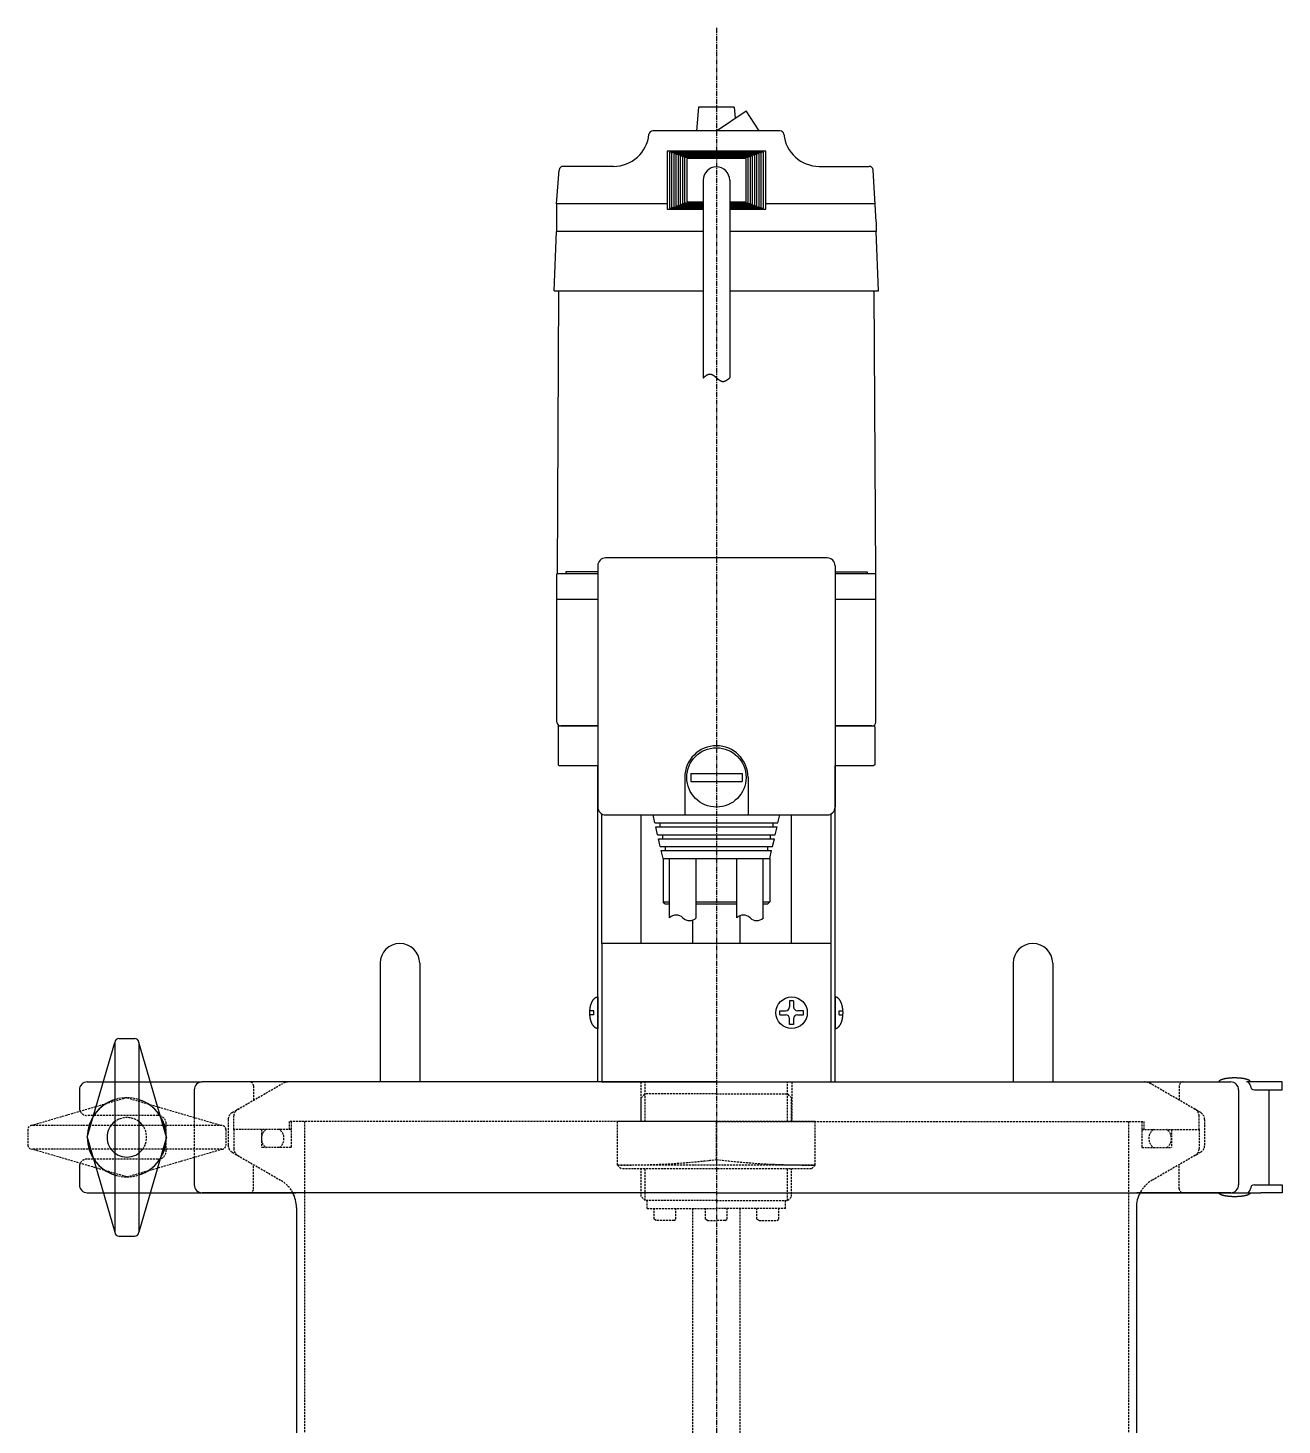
# Model space of a CAD drawing. Extents: x 248 to 1301, y 18 to 1271.
# Drawn here: x 742.5 to 1059.5, y 442.8 to 796 of the extents above; entities that cross this region are included whole.
import ezdxf

# ---------------------------------------------------------------- set-up
doc = ezdxf.new("R2010")
doc.units = 0
doc.linetypes.add('CENTER', pattern=[2, 1.25, -0.25, 0.25, -0.25])
doc.linetypes.add('DASHED', pattern=[0.75, 0.5, -0.25])
doc.layers.get('0').update_dxf_attribs({"linetype": 'CONTINUOUS'})
doc.layers.add('CENTER', color=1, linetype='CENTER')

msp = doc.modelspace()

# ---------------------------------------------------------------- linework, layer by layer
at = {"color": 7, "linetype": 'CONTINUOUS'}
for p, q in [((912, 776.02), (911.5, 770.02)), ((921, 776.02), (912, 776.02)), ((916.5, 770.02), (924, 775.02)), ((921, 776.02), (921.24, 773.17)), ((927.33, 770.02), (924, 775.02)), ((932.55, 770.02), (900.45, 770.02)), ((928.95, 764.82), (904.05, 764.82)), ((904.05, 764.82), (904.05, 750.22)), ((928.4, 764.62), (904.6, 764.62)), ((904.6, 764.62), (904.6, 750.42)), ((927.85, 764.42), (905.15, 764.42)), ((905.15, 764.42), (905.15, 750.62)), ((927.3, 764.22), (905.7, 764.22)), ((905.7, 764.22), (905.7, 750.82)), ((926.75, 764.02), (906.25, 764.02)), ((906.25, 764.02), (906.25, 751.02)), ((926.2, 763.82), (906.8, 763.82)), ((906.8, 763.82), (906.8, 751.22)), ((925.65, 763.62), (907.35, 763.62)), ((907.35, 763.62), (907.35, 751.42)), ((925.1, 763.42), (907.9, 763.42)), ((907.9, 763.42), (907.9, 751.62)), ((924.55, 763.22), (908.45, 763.22)), ((908.45, 763.22), (908.45, 751.82)), ((924.55, 751.82), (924.55, 763.22)), ((925.1, 751.62), (925.1, 763.42)), ((925.65, 751.42), (925.65, 763.62)), ((926.2, 751.22), (926.2, 763.82)), ((926.75, 751.02), (926.75, 764.02)), ((927.3, 750.82), (927.3, 764.22)), ((927.85, 750.62), (927.85, 764.42)), ((928.4, 750.42), (928.4, 764.62)), ((928.95, 750.22), (928.95, 764.82)), ((876.1, 751.52), (876.75, 760.09)), ((890.5, 761.02), (877.75, 761.02)), ((924, 763.02), (909, 763.02)), ((909, 763.02), (909, 752.02)), ((924, 752.02), (924, 763.02)), ((942.5, 761.02), (955.12, 761.02)), ((956.9, 747.02), (956.11, 760.08)), ((913.15, 757.52), (913.15, 707.52)), ((919.85, 757.52), (919.85, 707.52)), ((904.05, 751.52), (876.1, 751.52)), ((876.1, 751.52), (876.1, 744.52)), ((904.05, 750.22), (913.15, 750.22)), ((904.6, 750.42), (913.15, 750.42)), ((905.15, 750.62), (913.15, 750.62)), ((905.7, 750.82), (913.15, 750.82)), ((906.25, 751.02), (913.15, 751.02)), ((906.8, 751.22), (913.15, 751.22)), ((907.35, 751.42), (913.15, 751.42)), ((907.9, 751.62), (913.15, 751.62)), ((908.45, 751.82), (913.15, 751.82)), ((909, 752.02), (913.15, 752.02)), ((919.85, 752.02), (924, 752.02)), ((919.85, 751.82), (924.55, 751.82)), ((919.85, 751.62), (925.1, 751.62)), ((919.85, 751.42), (925.65, 751.42)), ((919.85, 751.22), (926.2, 751.22)), ((919.85, 751.02), (926.75, 751.02)), ((919.85, 750.82), (927.3, 750.82)), ((919.85, 750.62), (927.85, 750.62)), ((919.85, 750.42), (928.4, 750.42)), ((919.85, 750.22), (928.95, 750.22)), ((956.63, 751.52), (928.95, 751.52)), ((956.9, 747.02), (956.9, 744.52)), ((875.5, 729.52), (876.1, 744.52)), ((913.15, 744.52), (876.1, 744.52)), ((956.9, 744.52), (919.85, 744.52)), ((957.5, 729.52), (956.9, 744.52)), ((875.5, 729.52), (913.15, 729.52)), ((876.3, 658.02), (876.7, 729.52)), ((919.85, 729.52), (957.5, 729.52)), ((956.3, 729.52), (956.7, 658.02)), ((944.5, 662.02), (888.5, 662.02)), ((876.2, 620.52), (876.2, 658.02)), ((886.5, 658.02), (876.2, 658.02)), ((886.5, 658.52), (878.42, 658.52)), ((878.42, 658.52), (878.42, 658.02)), ((886.5, 660.02), (886.5, 599.02)), ((946.5, 660.02), (946.5, 599.02)), ((946.5, 658.52), (954.58, 658.52)), ((956.8, 658.02), (946.5, 658.02)), ((954.58, 658.52), (954.58, 658.02)), ((956.8, 620.52), (956.8, 658.02)), ((886.5, 651.52), (876.2, 651.52)), ((956.8, 651.52), (946.5, 651.52)), ((876.5, 619.32), (876.7, 619.52)), ((876.5, 619.32), (876.5, 609.72)), ((876.7, 619.52), (886.5, 619.52)), ((886.5, 619.52), (877.2, 619.52)), ((946.5, 619.52), (956.3, 619.52)), ((955.8, 619.52), (946.5, 619.52)), ((956.3, 619.52), (956.5, 619.32)), ((956.5, 619.32), (956.5, 609.72)), ((876.5, 609.72), (876.7, 609.52)), ((876.7, 609.52), (886.5, 609.52)), ((886.5, 529.52), (886.5, 609.52)), ((946.5, 529.52), (946.5, 609.52)), ((946.5, 609.52), (956.3, 609.52)), ((956.5, 609.72), (956.3, 609.52)), ((908.5, 606.52), (908.5, 597.02)), ((910, 607.52), (923, 607.52)), ((910, 607.52), (910, 605.52)), ((910, 605.52), (923, 605.52)), ((923, 607.52), (923, 605.52)), ((924.5, 606.52), (924.5, 597.02)), ((887.5, 564.52), (887.5, 597.28)), ((888.5, 597.02), (944.5, 597.02)), ((897.5, 564.52), (897.5, 597.02)), ((900.96, 595.02), (900.5, 597.02)), ((932.05, 595.02), (932.5, 597.02)), ((935.5, 564.52), (935.5, 597.02)), ((945.5, 564.52), (945.5, 597.28)), ((900.96, 595.02), (932.05, 595.02)), ((901.18, 594.02), (931.82, 594.02)), ((901.64, 592.02), (901.18, 594.02)), ((902.21, 595.02), (902.21, 594.02)), ((930.79, 595.02), (930.79, 594.02)), ((931.36, 592.02), (931.82, 594.02)), ((901.64, 592.02), (931.36, 592.02)), ((901.86, 591.02), (931.14, 591.02)), ((902.32, 589.02), (901.86, 591.02)), ((902.89, 592.02), (902.89, 591.02)), ((930.11, 592.02), (930.11, 591.02)), ((930.68, 589.02), (931.14, 591.02)), ((902.32, 589.02), (930.68, 589.02)), ((902.55, 588.02), (930.46, 588.02)), ((903, 586.02), (902.55, 588.02)), ((903.57, 589.02), (903.57, 588.02)), ((929.43, 589.02), (929.43, 588.02)), ((930, 586.02), (930.46, 588.02)), ((903, 586.02), (930, 586.02)), ((903, 586.02), (903, 575.02)), ((904.65, 571.02), (904.65, 586.02)), ((911.35, 570.99), (911.35, 586.02)), ((921.65, 571.02), (921.65, 586.02)), ((928.35, 570.99), (928.35, 586.02)), ((930, 586.02), (930, 575.02)), ((903.5, 574.52), (903, 575.02)), ((903, 575.02), (904.65, 575.02)), ((903.5, 574.52), (904.65, 574.52)), ((911.35, 575.02), (921.65, 575.02)), ((911.35, 574.52), (921.65, 574.52)), ((928.35, 575.02), (930, 575.02)), ((928.35, 574.52), (929.5, 574.52)), ((930, 575.02), (929.5, 574.52)), ((910.5, 564.52), (910.5, 570.47)), ((922.5, 564.52), (922.5, 571.55)), ((945.5, 564.52), (887.5, 564.52)), ((887.5, 564.52), (887.5, 529.52)), ((945.5, 529.52), (945.5, 564.52)), ((831.5, 559.52), (831.5, 529.52)), ((841.5, 559.52), (841.5, 529.52)), ((991.5, 559.52), (991.5, 529.52)), ((1001.5, 559.52), (1001.5, 529.52)), ((886.5, 551), (886.5, 543.03)), ((936, 550.02), (935, 550.02)), ((935, 550.02), (935, 548.52)), ((936, 550.02), (936, 548.52)), ((946.5, 551), (946.5, 543.03)), ((885.5, 547.52), (884.52, 547.52)), ((885.5, 546.52), (884.52, 546.52)), ((885.5, 546.52), (885.5, 547.52)), ((932.5, 546.52), (932.5, 547.52)), ((932.5, 547.52), (934, 547.52)), ((932.5, 546.52), (934, 546.52)), ((935, 544.02), (935, 545.52)), ((936, 544.02), (935, 544.02)), ((936, 545.52), (936, 544.02)), ((938.5, 547.52), (937, 547.52)), ((937, 546.52), (938.5, 546.52)), ((938.5, 546.52), (938.5, 547.52)), ((947.5, 547.52), (948.49, 547.52)), ((947.5, 546.52), (947.5, 547.52)), ((947.5, 546.52), (948.49, 546.52)), ((765.48, 540.52), (769.48, 540.52)), ((757.48, 515.52), (764.48, 539.52)), ((764.48, 539.52), (764.48, 491.52)), ((770.48, 539.52), (770.48, 491.52)), ((777.48, 515.52), (770.48, 539.52)), ((755.48, 527.52), (755.48, 523.02)), ((757.48, 529.52), (786.5, 529.52)), ((784.5, 527.52), (784.5, 520.55)), ((916.5, 529.52), (786.5, 529.52)), ((887.5, 529.52), (886.5, 529.52)), ((887.5, 529.52), (916.5, 529.52)), ((916.5, 529.52), (1046.5, 529.52)), ((916.5, 529.52), (945.5, 529.52)), ((945.5, 529.52), (946.5, 529.52)), ((1048.5, 527.52), (1048.5, 503.52)), ((1059.47, 529.52), (1050.48, 529.52)), ((1051.48, 528.52), (1051.48, 528.52)), ((1052.48, 527.52), (1056.13, 527.52)), ((1056.13, 527.52), (1056.13, 503.52)), ((1056.13, 527.52), (1059.47, 527.52)), ((1059.47, 527.52), (1059.47, 529.52)), ((757.48, 515.52), (764.48, 491.52)), ((777.48, 515.52), (770.48, 491.52)), ((784.5, 510.48), (784.5, 503.52)), ((755.48, 508.02), (755.48, 503.52)), ((1051.48, 502.52), (1051.48, 502.52)), ((1052.48, 503.52), (1056.13, 503.52)), ((1056.13, 503.52), (1059.47, 503.52)), ((1059.47, 503.52), (1059.47, 501.52)), ((757.48, 501.52), (786.5, 501.52)), ((786.5, 501.52), (798, 501.52)), ((916.5, 501.52), (786.5, 501.52)), ((798, 501.52), (810.22, 501.52)), ((916.5, 501.52), (1046.5, 501.52)), ((1035, 501.52), (1022.78, 501.52)), ((1046.5, 501.52), (1035, 501.52)), ((1046.5, 501.52), (1054.13, 501.52)), ((1059.47, 501.52), (1054.13, 501.52)), ((810.35, 497.75), (810.35, 260.81)), ((1022.65, 497.75), (1022.65, 260.81)), ((765.48, 490.52), (769.48, 490.52))]:
    msp.add_line(p, q, dxfattribs=at)
at = {"color": 3, "linetype": 'DASHED'}
for p, q in [((795.5, 522.59), (806.8, 529.11)), ((799.52, 528.52), (799.52, 524.91)), ((897.4, 529.52), (897.4, 519.52)), ((897.5, 525.52), (898.5, 526.52)), ((898.5, 519.52), (898.5, 529.52)), ((916.5, 526.52), (898.5, 526.52)), ((916.5, 526.52), (934.5, 526.52)), ((934.5, 519.52), (934.5, 529.52)), ((935.5, 525.52), (934.5, 526.52)), ((935.6, 529.52), (935.6, 519.52)), ((1037.5, 522.59), (1026.21, 529.11)), ((1033.48, 528.52), (1033.48, 524.91)), ((767.48, 525.52), (743.48, 518.52)), ((767.48, 525.52), (791.48, 518.52)), ((794.1, 521.79), (796, 522.88)), ((897.5, 519.52), (897.5, 525.52)), ((935.5, 519.52), (935.5, 525.52)), ((1038.9, 521.79), (1037, 522.88)), ((775.4, 521.02), (757.48, 521.02)), ((784.5, 520.55), (784.5, 510.48)), ((793.1, 520.05), (793.1, 513.48)), ((794.5, 517.52), (794.5, 520.86)), ((808.5, 519.52), (808.5, 517.52)), ((916.5, 519.52), (808.5, 519.52)), ((809, 519.52), (809, 512.92)), ((812.35, 519.52), (812.35, 236.88)), ((941.5, 519.52), (891.5, 519.52)), ((891.5, 508.52), (891.5, 519.52)), ((916.5, 519.52), (1024.5, 519.52)), ((916.5, 509.89), (916.5, 519.52)), ((941.5, 508.52), (941.5, 519.52)), ((1020.65, 519.52), (1020.65, 236.88)), ((1024, 519.52), (1024, 512.92)), ((1024.5, 519.52), (1024.5, 517.52)), ((1038.5, 517.52), (1038.5, 520.86)), ((1039.9, 520.05), (1039.9, 513.48)), ((742.48, 517.52), (742.48, 513.52)), ((791.48, 518.52), (743.48, 518.52)), ((777.4, 512.02), (777.4, 519.02)), ((792.48, 517.52), (792.48, 513.52)), ((794.5, 517.52), (794.5, 512.67)), ((809, 517.52), (794.5, 517.52)), ((801.5, 517.52), (801.5, 512.92)), ((1024, 517.52), (1038.5, 517.52)), ((1031.5, 517.52), (1031.5, 512.92)), ((1038.5, 517.52), (1038.5, 512.67)), ((767.48, 505.52), (743.48, 512.52)), ((791.48, 512.52), (743.48, 512.52)), ((767.48, 505.52), (791.48, 512.52)), ((809, 512.92), (801.5, 512.92)), ((1024, 512.92), (1031.5, 512.92)), ((775.4, 510.02), (757.48, 510.02)), ((794.1, 511.75), (796, 510.65)), ((795.5, 510.94), (806.35, 504.67)), ((1037.5, 510.94), (1026.65, 504.67)), ((1038.9, 511.75), (1037, 510.65)), ((799.52, 502.52), (799.52, 508.62)), ((941.5, 508.52), (891.5, 508.52)), ((891.5, 508.52), (892.5, 507.52)), ((940.5, 507.52), (892.5, 507.52)), ((897.5, 500.52), (897.5, 507.52)), ((898.5, 499.52), (898.5, 507.52)), ((934.5, 499.52), (934.5, 507.52)), ((935.5, 500.52), (935.5, 507.52)), ((941.5, 508.52), (940.5, 507.52)), ((1033.48, 502.52), (1033.48, 508.62)), ((898.5, 499.52), (897.5, 500.52)), ((898.5, 499.52), (897.5, 500.52)), ((916.5, 499.52), (898.5, 499.52)), ((899, 497.52), (899, 499.52)), ((916.5, 499.52), (934.5, 499.52)), ((934, 497.52), (934, 499.52)), ((934.5, 499.52), (935.5, 500.52)), ((934.5, 499.52), (935.5, 500.52)), ((899, 497.52), (916.5, 497.52)), ((900.75, 494.82), (900.75, 497.52)), ((901.27, 494.52), (900.75, 494.82)), ((905.73, 494.52), (906.25, 494.82)), ((906.25, 494.82), (906.25, 497.52)), ((910.5, 312.52), (910.5, 497.52)), ((913.75, 494.82), (913.75, 497.52)), ((914.27, 494.52), (913.75, 494.82)), ((934, 497.52), (916.5, 497.52)), ((918.73, 494.52), (919.25, 494.82)), ((919.25, 494.82), (919.25, 497.52)), ((922.5, 312.52), (922.5, 497.52)), ((926.75, 494.82), (926.75, 497.52)), ((927.27, 494.52), (926.75, 494.82)), ((931.73, 494.52), (932.25, 494.82)), ((932.25, 494.82), (932.25, 497.52)), ((905.73, 494.52), (901.27, 494.52)), ((914.27, 494.52), (916.5, 494.52)), ((918.73, 494.52), (916.5, 494.52)), ((927.27, 494.52), (931.73, 494.52))]:
    msp.add_line(p, q, dxfattribs=at)
at = {"color": 7}
msp.add_polyline3d([(913.15, 707.52, 0), (913.19, 707.55, 0), (913.22, 707.58, 0), (913.25, 707.61, 0), (913.29, 707.64, 0), (913.33, 707.67, 0), (913.36, 707.7, 0), (913.39, 707.73, 0), (913.43, 707.76, 0), (913.47, 707.79, 0), (913.5, 707.82, 0), (913.53, 707.85, 0), (913.57, 707.87, 0), (913.6, 707.9, 0), (913.64, 707.93, 0), (913.67, 707.96, 0), (913.71, 707.99, 0), (913.74, 708.01, 0), (913.78, 708.04, 0), (913.81, 708.06, 0), (913.85, 708.09, 0), (913.88, 708.12, 0), (913.92, 708.14, 0), (913.95, 708.16, 0), (913.99, 708.19, 0), (914.02, 708.21, 0), (914.06, 708.23, 0), (914.09, 708.25, 0), (914.13, 708.27, 0), (914.16, 708.29, 0), (914.2, 708.31, 0), (914.23, 708.33, 0), (914.26, 708.35, 0), (914.3, 708.37, 0), (914.33, 708.38, 0), (914.37, 708.4, 0), (914.4, 708.41, 0), (914.44, 708.43, 0), (914.47, 708.44, 0), (914.51, 708.45, 0), (914.54, 708.46, 0), (914.58, 708.47, 0), (914.61, 708.48, 0), (914.65, 708.49, 0), (914.68, 708.5, 0), (914.72, 708.5, 0), (914.75, 708.51, 0), (914.79, 708.51, 0), (914.82, 708.51, 0), (914.86, 708.51, 0), (914.89, 708.51, 0), (914.92, 708.51, 0), (914.96, 708.51, 0), (914.99, 708.5, 0), (915.03, 708.5, 0), (915.06, 708.49, 0), (915.1, 708.48, 0), (915.13, 708.48, 0), (915.17, 708.47, 0), (915.2, 708.46, 0), (915.24, 708.44, 0), (915.27, 708.43, 0), (915.3, 708.42, 0), (915.34, 708.4, 0), (915.38, 708.39, 0), (915.41, 708.37, 0), (915.44, 708.36, 0), (915.48, 708.34, 0), (915.51, 708.32, 0), (915.55, 708.3, 0), (915.58, 708.28, 0), (915.62, 708.26, 0), (915.65, 708.24, 0), (915.68, 708.22, 0), (915.72, 708.19, 0), (915.75, 708.17, 0), (915.79, 708.15, 0), (915.82, 708.12, 0), (915.86, 708.1, 0), (915.89, 708.07, 0), (915.93, 708.05, 0), (915.96, 708.02, 0), (916, 707.99, 0), (916.03, 707.97, 0), (916.07, 707.94, 0), (916.1, 707.91, 0), (916.13, 707.88, 0), (916.17, 707.86, 0), (916.2, 707.83, 0), (916.24, 707.8, 0), (916.27, 707.77, 0), (916.31, 707.74, 0), (916.34, 707.71, 0), (916.38, 707.68, 0), (916.41, 707.65, 0), (916.45, 707.62, 0), (916.48, 707.59, 0), (916.51, 707.56, 0), (916.55, 707.53, 0), (916.59, 707.5, 0), (916.62, 707.48, 0), (916.65, 707.45, 0), (916.69, 707.42, 0), (916.72, 707.39, 0), (916.76, 707.36, 0), (916.79, 707.33, 0), (916.83, 707.3, 0), (916.86, 707.27, 0), (916.9, 707.24, 0), (916.93, 707.22, 0), (916.97, 707.19, 0), (917, 707.16, 0), (917.04, 707.14, 0), (917.07, 707.11, 0), (917.11, 707.08, 0), (917.14, 707.06, 0), (917.18, 707.03, 0), (917.21, 707.01, 0), (917.25, 706.99, 0), (917.28, 706.96, 0), (917.32, 706.94, 0), (917.35, 706.92, 0), (917.39, 706.9, 0), (917.42, 706.88, 0), (917.46, 706.86, 0), (917.49, 706.84, 0), (917.53, 706.82, 0), (917.56, 706.8, 0), (917.6, 706.78, 0), (917.63, 706.77, 0), (917.67, 706.75, 0), (917.7, 706.74, 0), (917.74, 706.72, 0), (917.77, 706.71, 0), (917.81, 706.7, 0), (917.84, 706.69, 0), (917.88, 706.68, 0), (917.91, 706.67, 0), (917.95, 706.66, 0), (917.98, 706.66, 0), (918.02, 706.65, 0), (918.05, 706.65, 0), (918.09, 706.65, 0), (918.13, 706.64, 0), (918.16, 706.64, 0), (918.2, 706.64, 0), (918.23, 706.65, 0), (918.27, 706.65, 0), (918.3, 706.65, 0), (918.34, 706.66, 0), (918.37, 706.66, 0), (918.41, 706.67, 0), (918.45, 706.68, 0), (918.48, 706.69, 0), (918.52, 706.7, 0), (918.55, 706.71, 0), (918.59, 706.72, 0), (918.62, 706.74, 0), (918.66, 706.75, 0), (918.7, 706.76, 0), (918.73, 706.78, 0), (918.77, 706.8, 0), (918.8, 706.81, 0), (918.84, 706.83, 0), (918.88, 706.85, 0), (918.91, 706.87, 0), (918.95, 706.89, 0), (918.98, 706.91, 0), (919.02, 706.93, 0), (919.06, 706.95, 0), (919.09, 706.97, 0), (919.13, 706.99, 0), (919.16, 707.02, 0), (919.2, 707.04, 0), (919.24, 707.07, 0), (919.27, 707.09, 0), (919.31, 707.11, 0), (919.35, 707.14, 0), (919.38, 707.16, 0), (919.42, 707.19, 0), (919.45, 707.22, 0), (919.49, 707.24, 0), (919.53, 707.27, 0), (919.56, 707.3, 0), (919.6, 707.32, 0), (919.63, 707.35, 0), (919.67, 707.38, 0), (919.71, 707.41, 0), (919.74, 707.43, 0), (919.78, 707.46, 0), (919.82, 707.49, 0), (919.85, 707.52, 0)], dxfattribs=at)
at = {"color": 7, "linetype": 'CONTINUOUS'}
for points in [[(886.5, 543.03, 0), (886.45, 543.03, 0), (886.4, 543.04, 0), (886.35, 543.04, 0), (886.3, 543.05, 0), (886.26, 543.06, 0), (886.21, 543.08, 0), (886.16, 543.09, 0), (886.11, 543.11, 0), (886.06, 543.13, 0), (886.01, 543.15, 0), (885.97, 543.18, 0), (885.92, 543.2, 0), (885.87, 543.23, 0), (885.83, 543.27, 0), (885.78, 543.3, 0), (885.74, 543.34, 0), (885.69, 543.37, 0), (885.65, 543.41, 0), (885.6, 543.46, 0), (885.56, 543.5, 0), (885.51, 543.55, 0), (885.47, 543.6, 0), (885.43, 543.65, 0), (885.39, 543.7, 0), (885.35, 543.76, 0), (885.31, 543.82, 0), (885.27, 543.88, 0), (885.23, 543.94, 0), (885.2, 544, 0), (885.16, 544.07, 0), (885.12, 544.13, 0), (885.09, 544.2, 0), (885.05, 544.27, 0), (885.02, 544.34, 0), (884.99, 544.41, 0), (884.96, 544.49, 0), (884.92, 544.57, 0), (884.89, 544.64, 0), (884.87, 544.72, 0), (884.84, 544.8, 0), (884.81, 544.88, 0), (884.78, 544.97, 0), (884.76, 545.05, 0), (884.74, 545.14, 0), (884.71, 545.23, 0), (884.69, 545.31, 0), (884.67, 545.4, 0), (884.65, 545.49, 0), (884.63, 545.58, 0), (884.62, 545.67, 0), (884.6, 545.77, 0), (884.59, 545.86, 0), (884.57, 545.95, 0), (884.56, 546.05, 0), (884.55, 546.14, 0), (884.54, 546.24, 0), (884.53, 546.34, 0), (884.52, 546.43, 0), (884.52, 546.53, 0), (884.51, 546.63, 0), (884.51, 546.72, 0), (884.5, 546.82, 0), (884.5, 546.92, 0), (884.5, 547.02, 0), (884.5, 547.11, 0), (884.5, 547.21, 0), (884.51, 547.31, 0), (884.51, 547.41, 0), (884.52, 547.5, 0), (884.52, 547.6, 0), (884.53, 547.7, 0), (884.54, 547.79, 0), (884.55, 547.89, 0), (884.56, 547.98, 0), (884.57, 548.08, 0), (884.59, 548.17, 0), (884.6, 548.27, 0), (884.62, 548.36, 0), (884.63, 548.45, 0), (884.65, 548.54, 0), (884.67, 548.63, 0), (884.69, 548.72, 0), (884.71, 548.81, 0), (884.74, 548.89, 0), (884.76, 548.98, 0), (884.78, 549.07, 0), (884.81, 549.15, 0), (884.84, 549.23, 0), (884.87, 549.31, 0), (884.89, 549.39, 0), (884.92, 549.47, 0), (884.96, 549.54, 0), (884.99, 549.62, 0), (885.02, 549.69, 0), (885.05, 549.76, 0), (885.09, 549.83, 0), (885.12, 549.9, 0), (885.16, 549.97, 0), (885.2, 550.03, 0), (885.23, 550.1, 0), (885.27, 550.16, 0), (885.31, 550.22, 0), (885.35, 550.27, 0), (885.39, 550.33, 0), (885.43, 550.38, 0), (885.47, 550.43, 0), (885.51, 550.48, 0), (885.56, 550.53, 0), (885.6, 550.58, 0), (885.65, 550.62, 0), (885.69, 550.66, 0), (885.74, 550.7, 0), (885.78, 550.73, 0), (885.83, 550.77, 0), (885.87, 550.8, 0), (885.92, 550.83, 0), (885.97, 550.86, 0), (886.01, 550.88, 0), (886.06, 550.9, 0), (886.11, 550.92, 0), (886.16, 550.94, 0), (886.21, 550.96, 0), (886.26, 550.97, 0), (886.3, 550.98, 0), (886.35, 550.99, 0), (886.4, 550.99, 0), (886.45, 551, 0), (886.5, 551, 0)], [(946.5, 543.03, 0), (946.55, 543.03, 0), (946.6, 543.04, 0), (946.65, 543.04, 0), (946.7, 543.05, 0), (946.75, 543.06, 0), (946.79, 543.08, 0), (946.84, 543.09, 0), (946.89, 543.11, 0), (946.94, 543.13, 0), (946.99, 543.15, 0), (947.03, 543.18, 0), (947.08, 543.2, 0), (947.13, 543.23, 0), (947.17, 543.27, 0), (947.22, 543.3, 0), (947.27, 543.34, 0), (947.31, 543.37, 0), (947.36, 543.41, 0), (947.4, 543.46, 0), (947.44, 543.5, 0), (947.49, 543.55, 0), (947.53, 543.6, 0), (947.57, 543.65, 0), (947.61, 543.7, 0), (947.65, 543.76, 0), (947.69, 543.82, 0), (947.73, 543.88, 0), (947.77, 543.94, 0), (947.81, 544, 0), (947.84, 544.07, 0), (947.88, 544.13, 0), (947.91, 544.2, 0), (947.95, 544.27, 0), (947.98, 544.34, 0), (948.01, 544.41, 0), (948.05, 544.49, 0), (948.08, 544.57, 0), (948.11, 544.64, 0), (948.14, 544.72, 0), (948.16, 544.8, 0), (948.19, 544.88, 0), (948.22, 544.97, 0), (948.24, 545.05, 0), (948.26, 545.14, 0), (948.29, 545.23, 0), (948.31, 545.31, 0), (948.33, 545.4, 0), (948.35, 545.49, 0), (948.37, 545.58, 0), (948.38, 545.67, 0), (948.4, 545.77, 0), (948.41, 545.86, 0), (948.43, 545.95, 0), (948.44, 546.05, 0), (948.45, 546.14, 0), (948.46, 546.24, 0), (948.47, 546.34, 0), (948.48, 546.43, 0), (948.49, 546.53, 0), (948.49, 546.63, 0), (948.49, 546.72, 0), (948.5, 546.82, 0), (948.5, 546.92, 0), (948.5, 547.02, 0), (948.5, 547.11, 0), (948.5, 547.21, 0), (948.49, 547.31, 0), (948.49, 547.41, 0), (948.49, 547.5, 0), (948.48, 547.6, 0), (948.47, 547.7, 0), (948.46, 547.79, 0), (948.45, 547.89, 0), (948.44, 547.98, 0), (948.43, 548.08, 0), (948.41, 548.17, 0), (948.4, 548.27, 0), (948.38, 548.36, 0), (948.37, 548.45, 0), (948.35, 548.54, 0), (948.33, 548.63, 0), (948.31, 548.72, 0), (948.29, 548.81, 0), (948.26, 548.89, 0), (948.24, 548.98, 0), (948.22, 549.07, 0), (948.19, 549.15, 0), (948.16, 549.23, 0), (948.14, 549.31, 0), (948.11, 549.39, 0), (948.08, 549.47, 0), (948.05, 549.54, 0), (948.01, 549.62, 0), (947.98, 549.69, 0), (947.95, 549.76, 0), (947.91, 549.83, 0), (947.88, 549.9, 0), (947.84, 549.97, 0), (947.81, 550.03, 0), (947.77, 550.1, 0), (947.73, 550.16, 0), (947.69, 550.22, 0), (947.65, 550.27, 0), (947.61, 550.33, 0), (947.57, 550.38, 0), (947.53, 550.43, 0), (947.49, 550.48, 0), (947.44, 550.53, 0), (947.4, 550.58, 0), (947.36, 550.62, 0), (947.31, 550.66, 0), (947.27, 550.7, 0), (947.22, 550.73, 0), (947.17, 550.77, 0), (947.13, 550.8, 0), (947.08, 550.83, 0), (947.03, 550.86, 0), (946.99, 550.88, 0), (946.94, 550.9, 0), (946.89, 550.92, 0), (946.84, 550.94, 0), (946.79, 550.96, 0), (946.75, 550.97, 0), (946.7, 550.98, 0), (946.65, 550.99, 0), (946.6, 550.99, 0), (946.55, 551, 0), (946.5, 551, 0)], [(1051.48, 529.52, 0), (1051.48, 529.54, 0), (1051.48, 529.57, 0), (1051.47, 529.59, 0), (1051.46, 529.62, 0), (1051.45, 529.64, 0), (1051.44, 529.66, 0), (1051.42, 529.69, 0), (1051.4, 529.71, 0), (1051.38, 529.74, 0), (1051.36, 529.76, 0), (1051.34, 529.79, 0), (1051.31, 529.81, 0), (1051.28, 529.84, 0), (1051.25, 529.86, 0), (1051.21, 529.88, 0), (1051.18, 529.9, 0), (1051.14, 529.93, 0), (1051.1, 529.95, 0), (1051.05, 529.97, 0), (1051.01, 529.99, 0), (1050.96, 530.02, 0), (1050.91, 530.04, 0), (1050.86, 530.06, 0), (1050.81, 530.08, 0), (1050.75, 530.1, 0), (1050.69, 530.12, 0), (1050.63, 530.14, 0), (1050.57, 530.16, 0), (1050.51, 530.18, 0), (1050.45, 530.2, 0), (1050.38, 530.22, 0), (1050.31, 530.23, 0), (1050.24, 530.25, 0), (1050.17, 530.27, 0), (1050.09, 530.28, 0), (1050.02, 530.3, 0), (1049.94, 530.32, 0), (1049.86, 530.33, 0), (1049.78, 530.35, 0), (1049.7, 530.36, 0), (1049.62, 530.37, 0), (1049.54, 530.39, 0), (1049.45, 530.4, 0), (1049.37, 530.41, 0), (1049.28, 530.42, 0), (1049.19, 530.43, 0), (1049.1, 530.44, 0), (1049.01, 530.45, 0), (1048.92, 530.46, 0), (1048.83, 530.47, 0), (1048.74, 530.48, 0), (1048.64, 530.49, 0), (1048.55, 530.49, 0), (1048.45, 530.5, 0), (1048.36, 530.51, 0), (1048.26, 530.51, 0), (1048.17, 530.51, 0), (1048.07, 530.52, 0), (1047.97, 530.52, 0), (1047.87, 530.52, 0), (1047.78, 530.53, 0), (1047.68, 530.53, 0), (1047.58, 530.53, 0), (1047.48, 530.53, 0), (1047.38, 530.53, 0), (1047.29, 530.53, 0), (1047.19, 530.53, 0), (1047.09, 530.52, 0), (1046.99, 530.52, 0), (1046.89, 530.52, 0), (1046.8, 530.51, 0), (1046.7, 530.51, 0), (1046.61, 530.51, 0), (1046.51, 530.5, 0), (1046.41, 530.49, 0), (1046.32, 530.49, 0), (1046.23, 530.48, 0), (1046.13, 530.47, 0), (1046.04, 530.46, 0), (1045.95, 530.45, 0), (1045.86, 530.44, 0), (1045.77, 530.43, 0), (1045.68, 530.42, 0), (1045.6, 530.41, 0), (1045.51, 530.4, 0), (1045.43, 530.39, 0), (1045.34, 530.37, 0), (1045.26, 530.36, 0), (1045.18, 530.35, 0), (1045.1, 530.33, 0), (1045.02, 530.32, 0), (1044.94, 530.3, 0), (1044.87, 530.28, 0), (1044.8, 530.27, 0), (1044.72, 530.25, 0), (1044.65, 530.23, 0), (1044.58, 530.22, 0), (1044.52, 530.2, 0), (1044.45, 530.18, 0), (1044.39, 530.16, 0), (1044.33, 530.14, 0), (1044.27, 530.12, 0), (1044.21, 530.1, 0), (1044.16, 530.08, 0), (1044.1, 530.06, 0), (1044.05, 530.04, 0), (1044, 530.02, 0), (1043.95, 529.99, 0), (1043.91, 529.97, 0), (1043.87, 529.95, 0), (1043.82, 529.93, 0), (1043.79, 529.9, 0), (1043.75, 529.88, 0), (1043.72, 529.86, 0), (1043.68, 529.84, 0), (1043.65, 529.81, 0), (1043.63, 529.79, 0), (1043.6, 529.76, 0), (1043.58, 529.74, 0), (1043.56, 529.71, 0), (1043.54, 529.69, 0), (1043.52, 529.66, 0), (1043.51, 529.64, 0), (1043.5, 529.62, 0), (1043.49, 529.59, 0), (1043.49, 529.57, 0), (1043.48, 529.54, 0), (1043.48, 529.52, 0)], [(1051.48, 501.52, 0), (1051.48, 501.49, 0), (1051.48, 501.47, 0), (1051.47, 501.44, 0), (1051.46, 501.42, 0), (1051.45, 501.39, 0), (1051.44, 501.37, 0), (1051.42, 501.34, 0), (1051.4, 501.32, 0), (1051.38, 501.29, 0), (1051.36, 501.27, 0), (1051.34, 501.25, 0), (1051.31, 501.22, 0), (1051.28, 501.2, 0), (1051.25, 501.18, 0), (1051.21, 501.15, 0), (1051.18, 501.13, 0), (1051.14, 501.11, 0), (1051.1, 501.08, 0), (1051.05, 501.06, 0), (1051.01, 501.04, 0), (1050.96, 501.02, 0), (1050.91, 500.99, 0), (1050.86, 500.97, 0), (1050.81, 500.95, 0), (1050.75, 500.93, 0), (1050.69, 500.91, 0), (1050.63, 500.89, 0), (1050.57, 500.87, 0), (1050.51, 500.85, 0), (1050.45, 500.84, 0), (1050.38, 500.82, 0), (1050.31, 500.8, 0), (1050.24, 500.78, 0), (1050.17, 500.76, 0), (1050.09, 500.75, 0), (1050.02, 500.73, 0), (1049.94, 500.72, 0), (1049.86, 500.7, 0), (1049.78, 500.69, 0), (1049.7, 500.67, 0), (1049.62, 500.66, 0), (1049.54, 500.65, 0), (1049.45, 500.63, 0), (1049.37, 500.62, 0), (1049.28, 500.61, 0), (1049.19, 500.6, 0), (1049.1, 500.59, 0), (1049.01, 500.58, 0), (1048.92, 500.57, 0), (1048.83, 500.56, 0), (1048.74, 500.55, 0), (1048.64, 500.55, 0), (1048.55, 500.54, 0), (1048.45, 500.53, 0), (1048.36, 500.53, 0), (1048.26, 500.52, 0), (1048.17, 500.52, 0), (1048.07, 500.51, 0), (1047.97, 500.51, 0), (1047.87, 500.51, 0), (1047.78, 500.5, 0), (1047.68, 500.5, 0), (1047.58, 500.5, 0), (1047.48, 500.5, 0), (1047.38, 500.5, 0), (1047.29, 500.5, 0), (1047.19, 500.5, 0), (1047.09, 500.51, 0), (1046.99, 500.51, 0), (1046.89, 500.51, 0), (1046.8, 500.52, 0), (1046.7, 500.52, 0), (1046.61, 500.53, 0), (1046.51, 500.53, 0), (1046.41, 500.54, 0), (1046.32, 500.55, 0), (1046.23, 500.55, 0), (1046.13, 500.56, 0), (1046.04, 500.57, 0), (1045.95, 500.58, 0), (1045.86, 500.59, 0), (1045.77, 500.6, 0), (1045.68, 500.61, 0), (1045.6, 500.62, 0), (1045.51, 500.63, 0), (1045.43, 500.65, 0), (1045.34, 500.66, 0), (1045.26, 500.67, 0), (1045.18, 500.69, 0), (1045.1, 500.7, 0), (1045.02, 500.72, 0), (1044.94, 500.73, 0), (1044.87, 500.75, 0), (1044.8, 500.76, 0), (1044.72, 500.78, 0), (1044.65, 500.8, 0), (1044.58, 500.82, 0), (1044.52, 500.84, 0), (1044.45, 500.85, 0), (1044.39, 500.87, 0), (1044.33, 500.89, 0), (1044.27, 500.91, 0), (1044.21, 500.93, 0), (1044.16, 500.95, 0), (1044.1, 500.97, 0), (1044.05, 500.99, 0), (1044, 501.02, 0), (1043.95, 501.04, 0), (1043.91, 501.06, 0), (1043.87, 501.08, 0), (1043.82, 501.11, 0), (1043.79, 501.13, 0), (1043.75, 501.15, 0), (1043.72, 501.18, 0), (1043.68, 501.2, 0), (1043.65, 501.22, 0), (1043.63, 501.25, 0), (1043.6, 501.27, 0), (1043.58, 501.29, 0), (1043.56, 501.32, 0), (1043.54, 501.34, 0), (1043.52, 501.37, 0), (1043.51, 501.39, 0), (1043.5, 501.42, 0), (1043.49, 501.44, 0), (1043.49, 501.47, 0), (1043.48, 501.49, 0), (1043.48, 501.52, 0)]]:
    msp.add_polyline3d(points, dxfattribs=at)
for centre, radius in [((916.5, 606.52), 7.5), ((935.5, 547.02), 3.98)]:
    msp.add_circle(centre, radius, dxfattribs=at)
for centre, radius, start, end in [((890.5, 770.02), 9, 270, 354.2608), ((900.45, 769.02), 1, 90, 174.2608), ((932.55, 769.02), 1, 5.7392, 90), ((942.5, 770.02), 9, 185.7392, 270), ((877.75, 760.02), 1, 90, 175.6724), ((916.5, 757.52), 3.35, 0, 180), ((955.12, 760.02), 1, 3.4479, 90), ((888.5, 660.02), 2, 90, 180), ((944.5, 660.02), 2, 0, 90), ((877.2, 620.52), 1, 180, 270), ((955.8, 620.52), 1, 270, 0), ((916.5, 606.52), 8, 0, 180), ((888.5, 599.02), 2, 180, 270), ((944.5, 599.02), 2, 270, 0), ((906.33, 569.29), 2.41, 45.6997, 134.3003), ((909.7, 572.74), 2.41, 225.6997, 314.3003), ((923.33, 569.29), 2.41, 45.6997, 134.3003), ((926.7, 572.74), 2.41, 225.6997, 314.3003), ((836.5, 559.52), 5, 0, 180), ((996.5, 559.52), 5, 360, 180), ((934, 548.52), 1, 270, 0), ((937, 548.52), 1, 180, 270), ((934, 545.52), 1, 0, 90), ((937, 545.52), 1, 90, 180), ((765.48, 539.52), 1, 90, 180), ((769.48, 539.52), 1, 0, 90), ((757.48, 527.52), 2, 90, 180), ((757.48, 527.52), 2, 90, 180), ((786.5, 527.52), 2, 90, 180), ((1046.5, 527.52), 2, 0, 90), ((1050.48, 528.52), 1, 0, 90), ((1052.48, 528.52), 1, 180, 270), ((757.48, 523.02), 2, 180, 207.7972), ((767.48, 515.52), 10, 107.4576, 252.5424), ((767.48, 515.52), 10, 287.4576, 72.5424), ((767.48, 515.52), 5, 126.8699, 233.1301), ((767.48, 515.52), 5, 216.8699, 323.1301), ((757.48, 508.02), 2, 152.2028, 180), ((757.48, 503.52), 2, 180, 270), ((757.48, 503.52), 2, 180, 270), ((786.5, 503.52), 2, 180, 270), ((1046.5, 503.52), 2, 270, 0), ((1050.48, 502.52), 1, 270, 0), ((1052.48, 502.52), 1, 90, 180), ((802.35, 497.75), 8, 0, 28.1139), ((1030.65, 497.75), 8, 151.8861, 180), ((765.48, 491.52), 1, 180, 270), ((769.48, 491.52), 1, 270, 0)]:
    msp.add_arc(centre, radius, start, end, dxfattribs=at)
at = {"color": 3, "linetype": 'DASHED'}
for centre, radius, start, end in [((798.52, 528.52), 1, 360, 90), ((808.3, 526.52), 3, 90, 120), ((1024.71, 526.52), 3, 60, 90), ((1034.48, 528.52), 1, 90, 180), ((767.48, 515.52), 10, 17.4576, 162.5424), ((757.48, 523.02), 2, 207.7972, 270), ((767.48, 515.52), 5, 36.8699, 143.1301), ((767.48, 515.52), 5, 306.8699, 53.1301), ((775.4, 519.02), 2, 0, 90), ((795.1, 520.05), 2, 120, 180), ((796.5, 520.86), 2, 120, 180), ((1036.5, 520.86), 2, 360, 60), ((1037.9, 520.05), 2, 0, 60), ((743.48, 517.52), 1, 90, 180), ((791.48, 517.52), 1, 0, 90), ((804.35, 515.22), 2.85, 126.1944, 233.8056), ((804.35, 515.22), 2.85, 306.1944, 53.8056), ((1028.65, 515.22), 2.85, 126.1944, 233.8056), ((1028.65, 515.22), 2.85, 306.1944, 53.8056), ((743.48, 513.52), 1, 180, 270), ((767.48, 515.52), 10, 197.4576, 342.5424), ((791.48, 513.52), 1, 270, 0), ((795.1, 513.48), 2, 180, 240), ((796.5, 512.67), 2, 180, 240), ((1036.5, 512.67), 2, 300, 0), ((1037.9, 513.48), 2, 300, 0), ((757.48, 508.02), 2, 90, 152.2028), ((775.4, 512.02), 2, 270, 0), ((893.48, 700.64), 192.13, 269.4099, 276.8817), ((939.52, 700.64), 192.13, 263.1183, 270.5901), ((798.52, 502.52), 1, 270, 0), ((802.35, 497.75), 8, 28.1139, 60), ((1030.65, 497.75), 8, 120, 151.8861), ((1034.48, 502.52), 1, 180, 270)]:
    msp.add_arc(centre, radius, start, end, dxfattribs=at)
at = {"layer": 'CENTER', "color": 1, "linetype": 'CENTER'}
msp.add_line((916.5, 796.02), (916.5, 89.52), dxfattribs=at)

doc.saveas('drawing.dxf')
